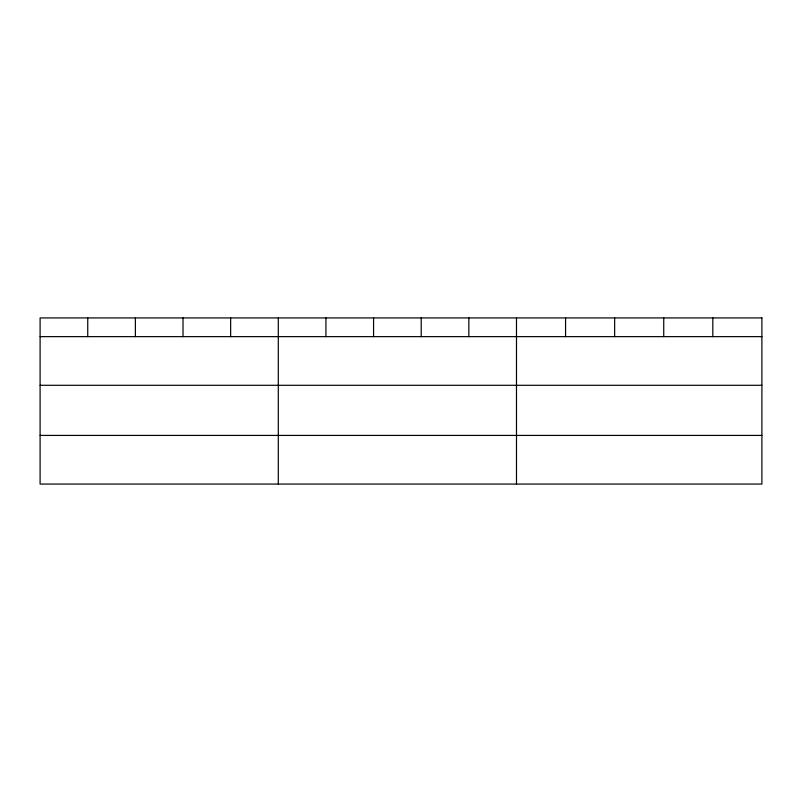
<?xml version="1.0" encoding="UTF-8"?>
<svg xmlns="http://www.w3.org/2000/svg" width="802" height="802" viewBox="0 0 802 802"><rect width="100%" height="100%" fill="white"/><g stroke="black" fill="none" stroke-linecap="round" stroke-linejoin="round"><path stroke-width="1.2" d="M40.1 336.639L761.9 336.639M40.1 385.291L761.9 385.291M40.1 435.416L761.9 435.416M712.818 317.933L712.818 336.639M663.735 317.933L663.735 336.639M614.653 317.933L614.653 336.639M565.57 317.933L565.57 336.639M516.488 317.933L516.488 484.067M468.849 317.933L468.849 336.639M421.21 317.933L421.21 336.639M373.572 317.933L373.572 336.639M325.933 317.933L325.933 336.639M278.294 317.933L278.294 484.067M230.655 317.933L230.655 336.639M183.016 317.933L183.016 336.639M135.378 317.933L135.378 336.639M87.739 317.933L87.739 336.639M761.9 317.933L40.1 317.933L40.1 484.067L761.9 484.067L761.9 317.933"/></g></svg>
